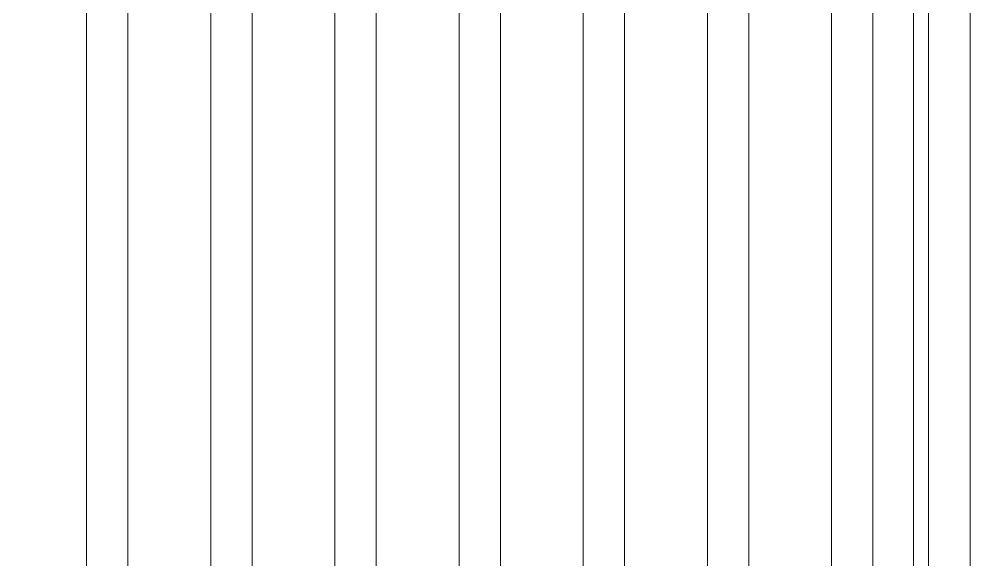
# Model space of a CAD drawing. Header units: inches. Extents: x -114 to 635, y -137 to 57.
# Drawn here: x 218.452 to 219.6, y 27.743 to 28.396 of the extents above; entities that cross this region are included whole.
import ezdxf

# ---------------------------------------------------------------- set-up
doc = ezdxf.new("R2010")
doc.units = ezdxf.units.IN
doc.header["$MEASUREMENT"] = 0
for name, pattern in [('( Hidden )', [0.375, 0.25, -0.125]), ('CENTER', [2, 1.25, -0.25, 0.25, -0.25]), ('CENTERX2', [4, 2.5, -0.5, 0.5, -0.5])]:
    doc.linetypes.add(name, pattern=pattern)
doc.layers.add('AXIES', color=7, linetype='CENTER', lineweight=0, true_color=0x949596)
for name, color, linetype, lineweight in [('E-AX', 9, '( Hidden )', 0), ('HATCH', 15, 'Continuous', 0), ('UTILITIES', 141, 'Continuous', 0)]:
    doc.layers.add(name, color=color, linetype=linetype, lineweight=lineweight)

# ---------------------------------------------------------------- blocks, each defined once
blk = doc.blocks.new('A$C12bbacd8')
at = {"layer": 'UTILITIES'}
for p, q in [((-1067.2, -1787.5), (-1067.2, -50)), ((-1017.2, -1787.5), (-1017.2, -50)), ((-917.2, -1787.5), (-917.2, -50)), ((-867.2, -1787.5), (-867.2, -50)), ((-767.2, -1787.5), (-767.2, -50)), ((-717.2, -1787.5), (-717.2, -50)), ((-617.2, -1787.5), (-617.2, -50)), ((-567.2, -1787.5), (-567.2, -50)), ((-467.2, -1787.5), (-467.2, -50)), ((-417.2, -1787.5), (-417.2, -50)), ((-317.2, -1787.5), (-317.2, -50)), ((-267.2, -1787.5), (-267.2, -50)), ((-167.2, -1787.5), (-167.2, -50)), ((-117.2, -1787.5), (-117.2, -50))]:
    blk.add_line(p, q, dxfattribs=at)
for points in [[(-5867.2, 0), (0, 0), (0, -1837.5), (-5867.2, -1837.5)], [(-5817.2, -50), (-50, -50), (-50, -1787.5), (-5817.2, -1787.5)]]:
    blk.add_lwpolyline(points, close=True, dxfattribs=at)
blk = doc.blocks.new('DASLASDLASLDASLASDLASLQWELQWELQWELQWELQ')
at = {"layer": 'AXIES', "linetype": 'CENTERX2', "ltscale": 0.5}
blk.add_line((32.9786, -578.2063), (32.9786, -610.1736), dxfattribs=at)

msp = doc.modelspace()

# ---------------------------------------------------------------- block references
at = {"layer": 'E-AX'}
msp.add_blockref('DASLASDLASLDASLASDLASLQWELQWELQWELQWELQ', (186.5535, 613.0572), dxfattribs=at)
at = {"layer": 'HATCH', "xscale": 0.001, "yscale": 0.001, "zscale": 0.001}
msp.add_blockref('A$C12bbacd8', (219.6003, 28.9805), dxfattribs=at)

doc.saveas('drawing.dxf')
